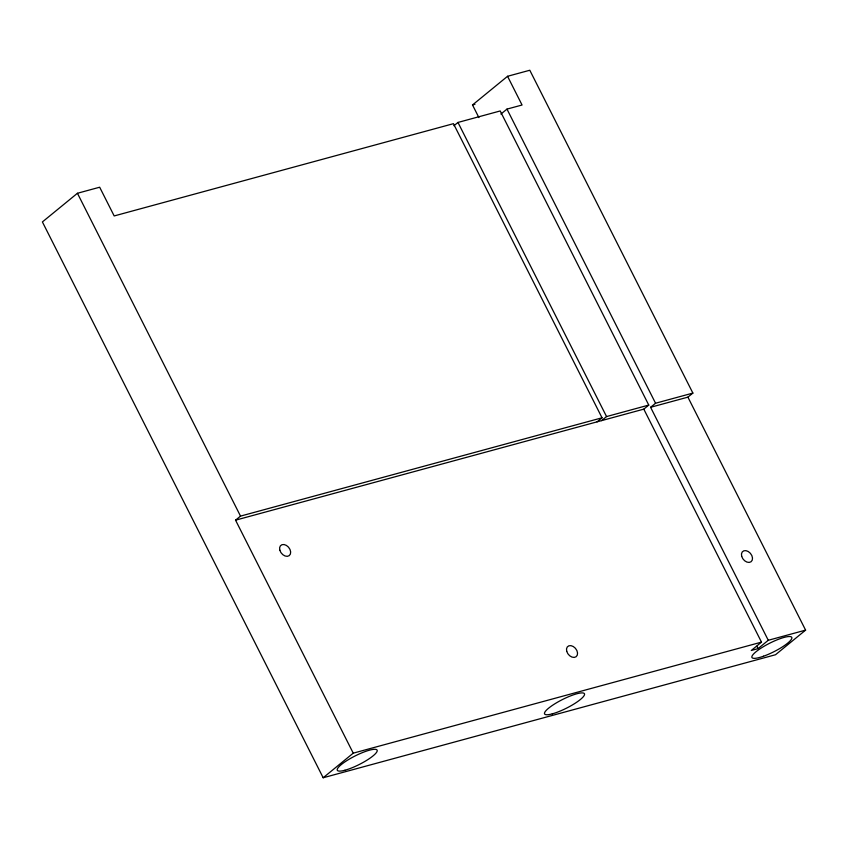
<?xml version="1.0" encoding="UTF-8"?>
<svg xmlns="http://www.w3.org/2000/svg" width="848" height="848" viewBox="0 0 848 848"><rect width="100%" height="100%" fill="white"/><g stroke="black" fill="none" stroke-linecap="round" stroke-linejoin="round"><path stroke-width="1.27" d="M597.066 421.859L602.027 417.799L453.457 123.67L114.183 215.943L99.672 187.217L77.433 193.27L42.4 221.932L323.173 777.754L775.528 654.73L805.6 630.128L687.908 397.15L692.88 393.09L529.799 70.246L507.549 76.288L472.516 104.951L478.897 117.586M453.924 125.748L457.973 122.441L500.193 110.961L648.773 405.079L643.802 409.139L235.553 520.174L353.245 753.162L323.173 777.754M500.914 114.077L506.977 109.106L522.061 105.014L507.549 76.288M235.553 520.174L240.514 516.114L602.027 417.799M601.582 420.629L606.553 416.569L648.773 405.079M643.802 409.139L761.493 642.127L751.275 650.48L758.059 648.635L768.277 640.282L650.596 407.294L655.557 403.235L692.88 393.09M472.516 104.951L474.986 104.283M650.596 407.294L687.908 397.15M353.245 753.162L761.493 642.127M768.277 640.282L805.6 630.128M506.977 109.106L655.557 403.235M756.872 646.271L758.059 648.635M457.973 122.441L606.553 416.569M77.433 193.27L240.514 516.114M763.539 656.214A22.302 4.749 -26.8 0 0 791.799 637.431A22.302 4.749 -26.8 0 0 760.253 648.656A22.302 4.749 -26.8 0 0 763.539 656.214M344.935 770.238A22.302 4.749 -26.8 0 0 377.042 751.466A22.302 4.749 -26.8 0 0 349.62 758.928A22.302 4.749 -26.8 0 0 344.935 770.238M552.271 713.857A22.302 4.749 -26.8 0 0 584.378 695.084A22.302 4.749 -26.8 0 0 556.945 702.536A22.302 4.749 -26.8 0 0 552.271 713.857M741.671 556.256A6.636 4.675 50.7 0 0 751.021 561.779A6.636 4.675 50.7 0 0 748.243 551.518A6.636 4.675 50.7 0 0 741.671 556.256M279.819 550.161A6.636 4.675 50.7 0 0 289.179 555.673A6.636 4.675 50.7 0 0 286.391 545.412A6.636 4.675 50.7 0 0 279.819 550.161M566.708 651.253A6.636 4.675 50.7 0 0 576.057 656.776A6.636 4.675 50.7 0 0 573.28 646.515A6.636 4.675 50.7 0 0 566.708 651.253"/></g></svg>
